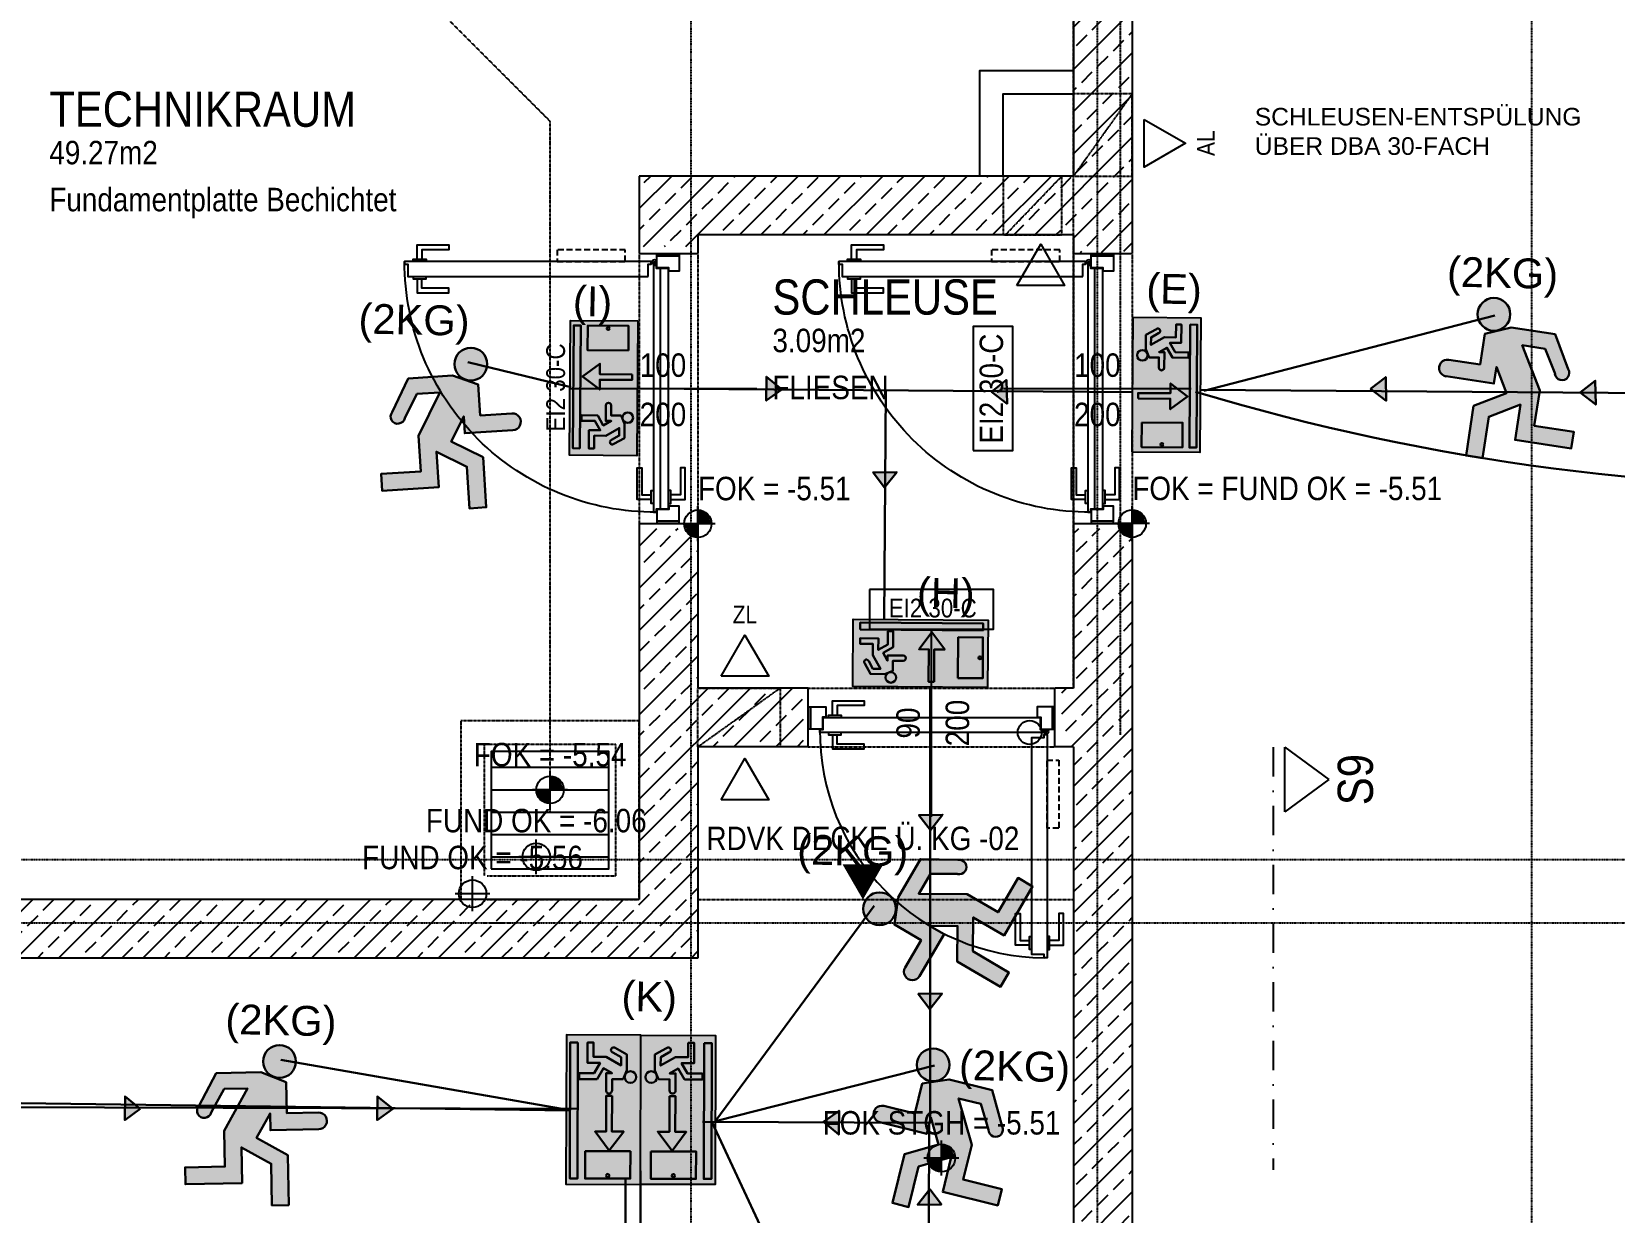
# Model space of a CAD drawing. Header units: millimetres. Extents: x -22184 to 119634, y -59962 to 51543.
# Drawn here: x 29583 to 36323, y -14673 to -9645 of the extents above; entities that cross this region are included whole.
import ezdxf
from ezdxf.enums import TextEntityAlignment as Align

# ---------------------------------------------------------------- set-up
doc = ezdxf.new("R2010")
doc.units = ezdxf.units.MM
for name, pattern in [('DASHDOT', [1, 0.5, -0.25, 0, -0.25]), ('HIDDEN2', [0.1875, 0.125, -0.0625]), ('STRICHPUNKT', [1, 0.5, -0.25, 0, -0.25]), ('STRICHPUNKTX2', [2, 1, -0.5, 0, -0.5])]:
    doc.linetypes.add(name, pattern=pattern)
for name, color, linetype in [('00-TXT---------M0', 8, 'Continuous'), ('00-WOL-G00-Lkg-M0', 22, 'Continuous'), ('01-ANS-G00-LKG-M0', 8, 'Continuous'), ('01-SCH-G00-Lkg-M0', 8, 'STRICHPUNKTX2'), ('01-SYM-G00-Lkg-M0', 8, 'Continuous'), ('01-TXT---------M0', 1, 'Continuous'), ('01-TXT---------PP', 1, 'Continuous'), ('01-TXT-G00-LKG-M0', 1, 'Continuous'), ('02-ANS-G00-Lkg-Rigol', 8, 'Continuous'), ('02-AXO-G00-Lkg-M0', 8, 'STRICHPUNKT'), ('02-FIL-G00-Lkg-STB', 8, 'Continuous'), ('02-HID-G00-LKG-M0', 8, 'HIDDEN2'), ('02-TWA-G00-LKG-M0', 4, 'Continuous'), ('05-STO---------M0', 1, 'Continuous'), ('05-SYM---------M0', 8, 'Continuous'), ('05-SYM-G00-Lkg-M0', 8, 'Continuous'), ('05-TXT--------M0', 8, 'Continuous'), ('05-TXT-G00-Lkg-M0', 8, 'Continuous'), ('07-TXT---------M0', 8, 'Continuous')]:
    doc.layers.add(name, color=color, linetype=linetype)
doc.layers.add('00_HLP-G00-LKG-M0', color=6, linetype='Continuous', plot=False)
doc.layers.add('05_HLP---------M0', color=6, linetype='Continuous', plot=False)
doc.layers.add('E_BRANDMELDE', color=1, linetype='Continuous', true_color=0xec0407)
doc.styles.add('ARIAL', font='arial.ttf', dxfattribs={"width": 0.85})
doc.styles.add('ET_LEGENDE - Wohnung$0$ROMANS', font='romans.shx', dxfattribs={"width": 0.6})
doc.styles.get("Standard").update_dxf_attribs({"font": 'arial.ttf'})
doc.linetypes.add('ZICKZACK', pattern='A,0.00254,-5.08,[131,ltypeshp.shx,S=5.08,R=0,X=-5.08,Y=0],-10.16,[131,ltypeshp.shx,S=5.08,R=180,X=5.08,Y=0],-5.08', length=20.32254)
pattern_1 = [(45, (-38842.03, -63810.26), (-89.80256, 89.80256), []), (45, (-38752.23, -63810.26), (-89.80256, 89.80256), [63.5, -31.75])]

# ---------------------------------------------------------------- blocks, each defined once
blk = doc.blocks.new('*U96')
blk.add_line((0, 65), (0, 240))
blk.add_circle((0, 0), 65)
at = {"style": 'ET_LEGENDE - Wohnung$0$ROMANS', "width": 0.6, "flags": 1}
for tag, p in [('RAUMBUCHNUMMER', (0, -400)), ('ANLAGE', (0, -550))]:
    blk.add_attdef(tag, text='', height=100, dxfattribs=at).set_placement(p, align=Align.MIDDLE)
for tag, p in [('TEILANLAGE_NR', (0, -700)), ('KOMPONENTE', (0, -850)), ('KOMPONENTE_NR', (0, -1000)), ('BEZEICHNUNG', (0, -1150)), ('TYP', (0, -1300)), ('HERSTELLER', (0, -1450)), ('MODEL', (0, -1600)), ('LEISTUNG_MAX', (0, -1750)), ('SPEZIFISCH_1', (0, -1900)), ('SPEZIFISCH_2', (0, -2050)), ('SPEZIFISCH_3', (0, -2200)), ('SPEZIFISCH_4', (0, -2350)), ('SPEZIFISCH_5', (0, -2500)), ('GEWERKE_CODE', (0, -2650)), ('LV_POS', (0, -2800)), ('ZAEHLER', (0, -2950)), ('PLATZHALTER_1', (0, -3100)), ('PLATZHALTER_2', (0, -3250)), ('PLATZHALTER_3', (0, -3400)), ('JOBLISTE_VDMA', (0, -3550)), ('ET_SPEZIFISCH_1', (0, -3700)), ('ET_SPEZIFISCH_2', (0, -3850)), ('ET_SPEZIFISCH_3', (0, -4000)), ('ET_SPEZIFISCH_4', (0, -4150)), ('ET_SPEZIFISCH_5', (0, -4300)), ('ET_SPEZIFISCH_6', (0, -4450)), ('ET_SPEZIFISCH_7', (0, -4600))]:
    blk.add_attdef(tag, text='', height=100, dxfattribs=at).set_placement(p, align=Align.MIDDLE_CENTER)
blk = doc.blocks.new('01-SQM')
at = {"layer": '01-TXT---------M0', "color": 1, "style": 'ARIAL', "width": 0.85}
blk.add_attdef('ROOM', (0, 0), '', height=0.15, dxfattribs=at)
blk.add_attdef('AREA', text='', height=0.1, dxfattribs=at).set_placement((0, -0.06), align=Align.TOP_LEFT)
at = {"layer": '01-TXT---------PP', "color": 1, "style": 'ARIAL', "width": 0.85}
blk.add_attdef('NR', text='', height=0.15, dxfattribs=at).set_placement((-0.1173, 0), align=Align.RIGHT)
blk.add_attdef('FLOOR', text='', height=0.1, dxfattribs=at).set_placement((0, -0.26), align=Align.TOP_LEFT)
blk = doc.blocks.new('05-TXT')
at = {"layer": '05-TXT--------M0'}
blk.add_line((-0.4, 0), (0.4, 0), dxfattribs=at)
at = {"layer": '05-TXT--------M0', "color": 8, "style": 'ARIAL', "width": 0.85}
blk.add_attdef('BREITE', text='', height=0.1, dxfattribs=at).set_placement((0, 0.05), align=Align.CENTER)
blk.add_attdef('HÖHE', text='', height=0.1, rotation=360, dxfattribs=at).set_placement((0, -0.06), align=Align.TOP_CENTER)
blk = doc.blocks.new('01-HK1')
for p, q in [((-0.0005, -0.0742), (-0.0005, 0.0742)), ((0.0737, 0), (-0.0747, 0))]:
    blk.add_line(p, q)
blk.add_circle((-0.0005, 0), 0.0586)
for points in [[(-0.0005, 0.0586), (0.0409, 0.0414), (-0.0005, 0)], [(-0.0005, 0), (0.0581, 0), (0.0409, 0.0414)], [(-0.0591, 0), (-0.0419, -0.0414), (-0.0005, 0)], [(-0.0419, -0.0414), (-0.0005, -0.0586), (-0.0005, 0)]]:
    blk.add_solid(points)
at = {"layer": '01-TXT---------M0', "color": 8, "style": 'ARIAL', "width": 0.85}
blk.add_attdef('HEIGHT', text='', height=0.1, dxfattribs=at).set_placement((0, 0.2), align=Align.TOP_CENTER)
blk = doc.blocks.new('schnittführung')
at = {"color": 4, "linetype": 'DASHDOT', "ltscale": 0.25}
blk.add_line((0.2375, -0.1378), (0.2375, 1.6622), dxfattribs=at)
blk.add_line((0.2375, -0.1378), (0.2375, 1.6622), dxfattribs=at)
blk.add_line((0.2375, -0.1378), (0.2375, 1.6622), dxfattribs=at)
at = {"color": 4}
blk.add_lwpolyline([(0.1875, 0.1378), (0.1875, -0.1378), (0, 0)], close=True, dxfattribs=at)
at = {"layer": '07-TXT---------M0', "color": 9, "style": 'ARIAL', "text_generation_flag": 6, "width": 0.85}
blk.add_attdef('SCHNITT', text='', height=0.15, rotation=270, dxfattribs=at).set_placement((-0.0373, 0), align=Align.CENTER)
blk = doc.blocks.new('01-hk4')
blk.add_lwpolyline([(0, 0, 0, 0.270625, 0), (0, 0.234375, 0.270625, 0.270625, 0)], format="xyseb")
at = {"layer": '00-TXT---------M0', "color": 8, "style": 'ARIAL', "width": 0.85}
blk.add_attdef('HEIGHT', text='', height=0.1, dxfattribs=at).set_placement((0, 0.35), align=Align.CENTER)
blk = doc.blocks.new('TÜR-BLOCKZARGE-100')
at = {"layer": '05-STO---------M0'}
for points in [[(-0.515, -0.05), (-0.565, -0.05), (-0.565, 0.045), (-0.5, 0.045), (-0.5, 0.045), (-0.5, 0.045), (-0.5, 0.001), (-0.515, 0.001), (-0.515, -0.05)], [(0.515, -0.05), (0.565, -0.05), (0.565, 0.045), (0.5, 0.045), (0.5, 0.045), (0.5, 0.045), (0.5, 0.001), (0.515, 0.001), (0.515, -0.05)]]:
    blk.add_lwpolyline(points, dxfattribs=at)
at = {"layer": '05-SYM---------M0'}
for points in [[(-0.565, -0.05), (-0.575, -0.05), (-0.575, 0.045), (-0.565, 0.045)], [(0.565, -0.05), (0.575, -0.05), (0.575, 0.045), (0.565, 0.045)]]:
    blk.add_lwpolyline(points, close=True, dxfattribs=at)
for points in [[(0.543, -0.0604), (0.533, -0.0604)], [(0.538, -0.0654), (0.538, -0.0554)], [(0.4776, -0.0864), (0.4776, -0.0864), (0.4776, -0.0864), (0.4776, -0.0864), (0.5296, -0.0864), (0.5296, -0.0744), (0.5416, -0.0744), (0.5416, -1.1244), (0.5296, -1.1244), (0.5296, -1.1104), (0.4776, -1.1104), (0.4776, -1.1104), (0.4776, -1.1104), (0.4776, -0.0864)], [(0.4676, -1.0704), (0.4076, -1.0704), (0.4076, -0.9354), (0.4276, -0.9354), (0.4276, -1.0504), (0.4676, -1.0504)], [(0.5516, -1.0704), (0.6116, -1.0704), (0.6116, -0.9354), (0.5916, -0.9354), (0.5916, -1.0504), (0.5516, -1.0504)], [(0.4776, -1.0879), (0.4676, -1.0879), (0.4676, -1.0329), (0.4776, -1.0329)], [(0.5416, -1.0879), (0.5516, -1.0879), (0.5516, -1.0329), (0.5416, -1.0329)]]:
    blk.add_lwpolyline(points, dxfattribs=at)
at = {"layer": '05-SYM---------M0', "linetype": 'HIDDEN2', "ltscale": 0.2}
blk.add_lwpolyline([(0.5416, -0.1844), (0.5916, -0.1844), (0.5916, -0.4744), (0.5416, -0.4744)], close=True, dxfattribs=at)
at = {"layer": '05-SYM---------M0'}
blk.add_circle((0.538, -0.0604), 0.01, dxfattribs=at)
blk.add_arc((0.538, -0.0604), 1.064, 179.54767, 270.19385, dxfattribs=at)
at = {"layer": '05_HLP---------M0'}
for points in [[(-0.575, -0.1), (-0.575, 0.1)], [(-0.472, 0.01), (-0.472, 0.07), (-0.337, 0.07), (-0.337, 0.05), (-0.452, 0.05), (-0.452, 0.01)], [(0.575, -0.1), (0.575, 0.1)], [(0.512, 0), (0.512, 0), (0.512, 0), (0.512, 0), (0.512, -0.052), (0.524, -0.052), (0.524, -0.064), (-0.526, -0.064), (-0.526, -0.052), (-0.512, -0.052), (-0.512, 0), (-0.512, 0), (-0.512, 0), (0.512, 0)], [(-0.4895, 0), (-0.4895, 0.01), (-0.4345, 0.01), (-0.4345, 0)], [(-0.4895, -0.064), (-0.4895, -0.074), (-0.4345, -0.074), (-0.4345, -0.064)], [(-0.472, -0.074), (-0.472, -0.134), (-0.337, -0.134), (-0.337, -0.114), (-0.452, -0.114), (-0.452, -0.074)]]:
    blk.add_lwpolyline(points, dxfattribs=at)
blk = doc.blocks.new('TÜR-BLOCKZARGE-90')
at = {"layer": '05-STO---------M0'}
for points in [[(-0.465, 0.05), (-0.515, 0.05), (-0.515, -0.045), (-0.45, -0.045), (-0.45, -0.045), (-0.45, -0.045), (-0.45, -0.001), (-0.465, -0.001), (-0.465, 0.05)], [(0.465, 0.05), (0.515, 0.05), (0.515, -0.045), (0.45, -0.045), (0.45, -0.045), (0.45, -0.045), (0.45, -0.001), (0.465, -0.001), (0.465, 0.05)]]:
    blk.add_lwpolyline(points, dxfattribs=at)
at = {"layer": '05-SYM---------M0'}
for points in [[(-0.4276, 0.0864), (-0.4276, 0.0864), (-0.4276, 0.0864), (-0.4276, 0.0864), (-0.4796, 0.0864), (-0.4796, 0.0724), (-0.4916, 0.0724), (-0.4916, 1.0244), (-0.4796, 1.0244), (-0.4796, 1.0104), (-0.4276, 1.0104), (-0.4276, 1.0104), (-0.4276, 1.0104), (-0.4276, 0.0864)], [(-0.5016, 0.9704), (-0.5616, 0.9704), (-0.5616, 0.8354), (-0.5416, 0.8354), (-0.5416, 0.9504), (-0.5016, 0.9504)], [(-0.4916, 0.9879), (-0.5016, 0.9879), (-0.5016, 0.9329), (-0.4916, 0.9329)], [(-0.4276, 0.9879), (-0.4176, 0.9879), (-0.4176, 0.9329), (-0.4276, 0.9329)], [(-0.4176, 0.9704), (-0.3576, 0.9704), (-0.3576, 0.8354), (-0.3776, 0.8354), (-0.3776, 0.9504), (-0.4176, 0.9504)], [(-0.493, 0.0604), (-0.483, 0.0604)], [(-0.488, 0.0654), (-0.488, 0.0554)]]:
    blk.add_lwpolyline(points, dxfattribs=at)
at = {"layer": '05-SYM---------M0', "linetype": 'HIDDEN2', "ltscale": 0.2}
blk.add_lwpolyline([(-0.4916, 0.1824), (-0.5416, 0.1824), (-0.5416, 0.4724), (-0.4916, 0.4724)], close=True, dxfattribs=at)
at = {"layer": '05-SYM---------M0'}
for points in [[(-0.515, 0.05), (-0.525, 0.05), (-0.525, -0.045), (-0.515, -0.045)], [(0.515, 0.05), (0.525, 0.05), (0.525, -0.045), (0.515, -0.045)]]:
    blk.add_lwpolyline(points, close=True, dxfattribs=at)
blk.add_circle((-0.488, 0.0604), 0.01, dxfattribs=at)
blk.add_arc((-0.488, 0.0604), 0.964, 359.50075, 89.50075, dxfattribs=at)
at = {"layer": '05_HLP---------M0'}
for points in [[(-0.525, 0.1), (-0.525, -0.1)], [(0.422, 0.074), (0.422, 0.134), (0.287, 0.134), (0.287, 0.114), (0.402, 0.114), (0.402, 0.074)], [(0.4395, 0.064), (0.4395, 0.074), (0.3845, 0.074), (0.3845, 0.064)], [(0.525, 0.1), (0.525, -0.1)], [(-0.462, 0), (-0.462, 0), (-0.462, 0), (-0.462, 0), (-0.462, 0.052), (-0.476, 0.052), (-0.476, 0.064), (0.476, 0.064), (0.476, 0.052), (0.462, 0.052), (0.462, 0), (0.462, 0), (0.462, 0), (-0.462, 0)], [(0.422, -0.01), (0.422, -0.07), (0.287, -0.07), (0.287, -0.05), (0.402, -0.05), (0.402, -0.01)], [(0.4395, 0), (0.4395, -0.01), (0.3845, -0.01), (0.3845, 0)]]:
    blk.add_lwpolyline(points, dxfattribs=at)
blk = doc.blocks.new('01-HK2')
for p, q in [((0, -0.098), (0, 0.098)), ((0.098, 0), (-0.098, 0))]:
    blk.add_line(p, q)
blk.add_circle((0, 0), 0.0773)
at = {"layer": '01-TXT---------M0', "color": 8, "style": 'ARIAL', "width": 0.85}
blk.add_attdef('HEIGHT', text='', height=0.1, rotation=360, dxfattribs=at).set_placement((0, 0.132), align=Align.BOTTOM_CENTER)
blk = doc.blocks.new('9809550')
at = {"color": 18, "lineweight": 30, "true_color": 0x000000}
for points in [[(423921.7, 99168.8), (423956.8, 99168.8), (423956.8, 99202.9), (423984.5, 99214.5), (424033.7, 99214.5), (424053.8, 99178.3)], [(424040.2, 99170.9), (424025.2, 99196.7), (423999.7, 99196.8), (424026.2, 99150.3), (424026.2, 99110.9), (424070.2, 99110.9), (424070.2, 99092.3), (424007.5, 99092.3), (424007.5, 99131.7), (423975, 99113.1), (423975, 99067), (423956.5, 99067), (423956.5, 99122.4), (423990.5, 99141.9), (423975.1, 99168.8), (423975.1, 99150.2), (423921.7, 99150.3)]]:
    blk.add_lwpolyline(points, dxfattribs=at)
blk.add_circle((423963.6, 99225.9), 18.1, dxfattribs=at)
for centre, radius, start, end in [((424047.8, 99173.1), 7.96, 195.7299, 41.4005), ((423921.7, 99159.5), 9.27, 89.9849, 270.0151)]:
    blk.add_arc(centre, radius, start, end, dxfattribs=at)
blk = doc.blocks.new('RIVO-SIBEL-ARR-down')
h = blk.add_hatch(color=100)
h.paths.add_polyline_path([(3686.69, 1956.46), (3686.69, 1947.63), (3704.36, 1947.63), (3704.36, 1956.46)])
h.paths.add_polyline_path([(3693.72, 1955.75), (3694.43, 1955.76), (3694.43, 1951.52), (3695.72, 1951.52), (3694.04, 1949.27), (3692.34, 1951.53), (3693.72, 1951.53)], flags=16)
h.paths.add_polyline_path([(3690.59, 1955.25), (3690.59, 1949.9), (3687.35, 1949.9), (3687.35, 1955.25)], flags=16)
h.paths.add_polyline_path([(3699.13, 1953.06), (3699.13, 1954.59, -0.30558), (3698.7, 1955.23, -1), (3700.07, 1955.23, -0.302406), (3699.65, 1954.59), (3700.18, 1954.8), (3702.06, 1954.8), (3702.82, 1953.42, -0.97219), (3702.38, 1953), (3701.73, 1954.12), (3700.76, 1954.12), (3701.77, 1952.35), (3701.77, 1950.85), (3703.45, 1950.85), (3703.45, 1950.14), (3701.06, 1950.14), (3701.06, 1951.64), (3699.82, 1950.93), (3699.82, 1949.18), (3699.12, 1949.18), (3699.12, 1951.29), (3700.41, 1952.03), (3699.82, 1953.05), (3699.82, 1952.35), (3697.79, 1952.35, -1), (3697.79, 1953.06)], flags=16)
h.paths.add_polyline_path([(3703.45, 1948.98), (3703.45, 1948.07), (3687.35, 1948.07), (3687.35, 1948.98)], flags=16)
h = blk.add_hatch(color=256)
h.paths.add_polyline_path([(3700.76, 1954.12), (3701.73, 1954.12), (3702.38, 1953, 0.97219), (3702.82, 1953.42), (3702.06, 1954.8), (3700.18, 1954.8), (3699.13, 1954.36), (3699.13, 1953.06), (3697.79, 1953.06, 1), (3697.79, 1952.35), (3699.82, 1952.35), (3699.82, 1953.05), (3700.41, 1952.03), (3699.12, 1951.29), (3699.12, 1949.18), (3699.82, 1949.18), (3699.82, 1950.93), (3701.06, 1951.64), (3701.06, 1950.14), (3703.45, 1950.14), (3703.45, 1950.85), (3701.77, 1950.85), (3701.77, 1952.35)])
h.paths.add_polyline_path([(3698.7, 1955.23, 1), (3700.07, 1955.23, 1)])
h = blk.add_hatch(color=7)
h.paths.add_polyline_path([(3690.59, 1955.25), (3687.35, 1955.25), (3687.35, 1949.9), (3690.59, 1949.9)])
h.paths.add_polyline_path([(3703.45, 1948.98), (3687.35, 1948.98), (3687.35, 1948.07), (3703.45, 1948.07)])
blk.add_hatch(color=256).paths.add_polyline_path([(3693.72, 1951.53), (3692.34, 1951.53), (3694.04, 1949.27), (3695.72, 1951.52), (3694.43, 1951.52), (3694.43, 1955.76), (3693.72, 1955.75)])
blk.add_lwpolyline([(3686.69, 1956.46), (3704.36, 1956.46), (3704.36, 1947.63), (3686.69, 1947.63)], close=True)
at = {"color": 18, "lineweight": 30, "true_color": 0x000000}
for points in [[(3690.59, 1955.25), (3687.35, 1955.25), (3687.35, 1949.9), (3690.59, 1949.9)], [(3703.45, 1948.98), (3687.35, 1948.98), (3687.35, 1948.07), (3703.45, 1948.07)]]:
    blk.add_lwpolyline(points, close=True, dxfattribs=at)
blk.add_lwpolyline([(3693.72, 1955.75), (3693.72, 1951.53), (3692.34, 1951.53), (3694.04, 1949.27), (3695.72, 1951.52), (3694.43, 1951.52), (3694.43, 1955.76), (3693.72, 1955.75)], dxfattribs=at)
blk.add_circle((3687.72, 1952.58), 0.19, dxfattribs=at)
at = {"xscale": 0.0381026673526157, "yscale": 0.0381026673526157, "zscale": 0.0381026673526157}
blk.add_blockref('9809550', (-12454.76, -1825.54), dxfattribs=at)
blk = doc.blocks.new('RIVO-SIBEL-ARR-left')
h = blk.add_hatch(color=100)
h.paths.add_polyline_path([(3656.51, 1956.46), (3656.51, 1947.63), (3674.18, 1947.63), (3674.18, 1956.46)])
h.paths.add_polyline_path([(3662.75, 1954.45), (3662.75, 1953.06), (3666.97, 1953.06), (3666.98, 1952.36), (3662.74, 1952.36), (3662.74, 1951.07), (3660.49, 1952.74)], flags=16)
h.paths.add_polyline_path([(3660.42, 1955.25), (3660.42, 1949.9), (3657.18, 1949.9), (3657.18, 1955.25)], flags=16)
h.paths.add_polyline_path([(3668.95, 1953.06), (3668.95, 1954.59, -0.30558), (3668.52, 1955.23, -1), (3669.9, 1955.23, -0.302406), (3669.48, 1954.59), (3670.01, 1954.8), (3671.88, 1954.8), (3672.65, 1953.42, -0.97219), (3672.2, 1953), (3671.56, 1954.12), (3670.59, 1954.12), (3671.59, 1952.35), (3671.59, 1950.85), (3673.27, 1950.85), (3673.27, 1950.14), (3670.88, 1950.14), (3670.88, 1951.64), (3669.64, 1950.93), (3669.64, 1949.18), (3668.94, 1949.18), (3668.94, 1951.29), (3670.24, 1952.03), (3669.65, 1953.05), (3669.65, 1952.35), (3667.61, 1952.35, -1), (3667.61, 1953.06)], flags=16)
h.paths.add_polyline_path([(3673.27, 1948.98), (3673.27, 1948.07), (3657.18, 1948.07), (3657.18, 1948.98)], flags=16)
h = blk.add_hatch(color=256)
h.paths.add_polyline_path([(3670.59, 1954.12), (3671.56, 1954.12), (3672.2, 1953, 0.97219), (3672.65, 1953.42), (3671.88, 1954.8), (3670.01, 1954.8), (3668.95, 1954.36), (3668.95, 1953.06), (3667.61, 1953.06, 1), (3667.61, 1952.35), (3669.65, 1952.35), (3669.65, 1953.05), (3670.24, 1952.03), (3668.94, 1951.29), (3668.94, 1949.18), (3669.64, 1949.18), (3669.64, 1950.93), (3670.88, 1951.64), (3670.88, 1950.14), (3673.27, 1950.14), (3673.27, 1950.85), (3671.59, 1950.85), (3671.59, 1952.35)])
h.paths.add_polyline_path([(3668.52, 1955.23, 1), (3669.9, 1955.23, 1)])
h = blk.add_hatch(color=7)
h.paths.add_polyline_path([(3660.42, 1955.25), (3657.18, 1955.25), (3657.18, 1949.9), (3660.42, 1949.9)])
h.paths.add_polyline_path([(3673.27, 1948.98), (3657.18, 1948.98), (3657.18, 1948.07), (3673.27, 1948.07)])
blk.add_hatch(color=256).paths.add_polyline_path([(3662.75, 1953.06), (3662.75, 1954.45), (3660.49, 1952.74), (3662.74, 1951.07), (3662.74, 1952.36), (3666.98, 1952.36), (3666.97, 1953.06)])
blk.add_lwpolyline([(3656.51, 1956.46), (3674.18, 1956.46), (3674.18, 1947.63), (3656.51, 1947.63)], close=True)
at = {"color": 18, "lineweight": 30, "true_color": 0x000000}
for points in [[(3660.42, 1955.25), (3657.18, 1955.25), (3657.18, 1949.9), (3660.42, 1949.9)], [(3673.27, 1948.98), (3657.18, 1948.98), (3657.18, 1948.07), (3673.27, 1948.07)]]:
    blk.add_lwpolyline(points, close=True, dxfattribs=at)
blk.add_lwpolyline([(3666.97, 1953.06), (3662.75, 1953.06), (3662.75, 1954.45), (3660.49, 1952.74), (3662.74, 1951.07), (3662.74, 1952.36), (3666.98, 1952.36), (3666.97, 1953.06)], dxfattribs=at)
blk.add_circle((3657.54, 1952.58), 0.19, dxfattribs=at)
at = {"xscale": 0.0381026673526157, "yscale": 0.0381026673526157, "zscale": 0.0381026673526157}
blk.add_blockref('9809550', (-12484.93, -1825.54), dxfattribs=at)
blk = doc.blocks.new('Fluchtwegpfeil')
at = {"lineweight": 30}
h = blk.add_hatch(color=100, dxfattribs=at)
h.dxf.hatch_style = 1
h.paths.add_polyline_path([(178497.6, 33031), (178497.6, 32977.4), (178562.6, 32977.4), (178563.3, 32977.9)])
h.paths.add_polyline_path([(178562.6, 32977.4), (178497.6, 32977.4), (178497.6, 32929.8)])
at = {"color": 100, "lineweight": 30}
blk.add_lwpolyline([(178563.3, 32977.9), (178497.6, 33031), (178497.6, 32929.8), (178563.3, 32977.9)], dxfattribs=at)
blk = doc.blocks.new('750298750')
h = blk.add_hatch(color=3)
h.paths.add_polyline_path([(426943.6, 99576.9), (426968.1, 99576.8), (426982.5, 99552, 1.25347), (426995.6, 99559.2), (426976.3, 99594), (426929, 99594), (426902.3, 99582.8), (426902.3, 99550), (426868.6, 99550, 1), (426868.6, 99532.2), (426919.9, 99532.1), (426919.9, 99550), (426934.8, 99524.1), (426902.1, 99505.4), (426902.1, 99452.1), (426919.8, 99452.1), (426919.8, 99496.4), (426951.1, 99514.3), (426951.1, 99476.4), (427011.4, 99476.4), (427011.4, 99494.3), (426969.1, 99494.3), (426969.1, 99532.2)])
h.paths.add_polyline_path([(426891.5, 99604.9, 1), (426926.3, 99604.9, 1)])
at = {"xscale": 0.9619413167778113, "yscale": 0.9619413167778113, "zscale": 0.9619413167778113}
blk.add_blockref('9809550', (19080.8, 4155.4), dxfattribs=at)

msp = doc.modelspace()

# ---------------------------------------------------------------- hatches: boundary and pattern name
at = {"layer": '02-ANS-G00-Lkg-Rigol'}
h = msp.add_hatch(dxfattribs=at)
h.set_pattern_fill('ANSI31', color=256, scale=30, angle=422.04654196, style=0)
h.set_pattern_definition([(7e-07, (69837.97, -66975.255), (-1e-06, 95.25), [])])
h.paths.add_polyline_path([(31540.5984, -13210.2556), (32040.5984, -13210.2556), (32040.5984, -12710.2556), (31540.5984, -12710.2556), (31540.5984, -13210.2556)])
at = {"layer": '02-FIL-G00-Lkg-STB'}
h = msp.add_hatch(dxfattribs=at)
h.set_pattern_fill('ANSI33', color=256, scale=20, angle=107.04654196, style=0)
h.set_pattern_definition(pattern_1)
h.paths.add_polyline_path([(34020.5983, -8090.2556), (34020.5983, -7840.2556), (28990.5983, -7840.2557), (28990.5983, -8090.2557)])
h.paths.add_polyline_path([(34020.5983, -7840.2556), (34020.5983, -8090.2556), (34020.5984, -10260.2556), (32170.5984, -10260.2556), (32170.5984, -10560.2556), (32420.5984, -10560.2556), (32420.5984, -10510.2556), (34020.5984, -10510.2556), (34020.5984, -10585.2556), (34270.5984, -10585.2556), (34270.5983, -7840.2556)])
h = msp.add_hatch(dxfattribs=at)
h.set_pattern_fill('ANSI33', color=256, scale=20, angle=107.04654196, style=0)
h.set_pattern_definition(pattern_1)
h.paths.add_polyline_path([(32420.5984, -12440.2556), (32420.5984, -11760.2556), (32170.5984, -11760.2556), (32170.5984, -13340.2556), (23240.5984, -13340.2557), (23240.5984, -13590.2557), (28380.5984, -13590.2557), (28380.5984, -13640.2557), (28580.5984, -13640.2557), (28580.5984, -13590.2557), (32420.5984, -13590.2556), (32420.5984, -12690.2556), (32870.5984, -12690.2556), (32870.5984, -12440.2556)])
h = msp.add_hatch(dxfattribs=at)
h.set_pattern_fill('ANSI33', color=256, scale=20, angle=107.04654196, style=0)
h.set_pattern_definition(pattern_1)
h.paths.add_polyline_path([(34270.5984, -11760.2556), (34020.5984, -11760.2556), (34020.5984, -12440.2556), (33970.5984, -12440.2556), (33970.5984, -12690.2556), (34020.5984, -12690.2556), (34020.5984, -15460.2556), (34270.5984, -15260.2556)])

# ---------------------------------------------------------------- linework, layer by layer
at = {"color": 4, "lineweight": 30}
for points in [[(35814.3998, -10853.3233), (34574.8041, -11174.7642)], [(31439.995, -11053.1206), (31879.6879, -11158.5725)], [(33170.9292, -13367.7532), (32497.3842, -14281.2065)], [(30643.9656, -14023.6438), (31866.4163, -14236.8073)], [(33427.9806, -14048.2396), (32500.8872, -14283.266)], [(33146.4305, -15718.2027), (32479.6346, -14287.3534)]]:
    msp.add_lwpolyline(points, dxfattribs=at)
at = {"color": 102, "lineweight": 30, "true_color": 0x21de37}
for points in [[(32170.5984, -11165.2556), (34272.2173, -11180.6671)], [(33221.4078, -11172.9614), (33214.2589, -12147.845)], [(37842.1445, -11194.7515), (34559.3657, -11170.6784)], [(33409.9061, -12440.2556), (33409.9061, -14291.2251), (32439.95, -14287.7764)], [(28377.9274, -14221.6436), (31912.5111, -14231.5765)], [(33398.2643, -16460.8348), (33405.9784, -14291.2111)], [(32175.5672, -14495.7304), (32170.5985, -19090.2556)]]:
    msp.add_lwpolyline(points, dxfattribs=at)
at = {"color": 2, "lineweight": 30}
for points in [[(28580.5981, -14195.2557), (31875.2426, -14239.5689)], [(32110.5984, -15030.2556), (32112.0053, -14529.6126)]]:
    msp.add_lwpolyline(points, dxfattribs=at)
at = {"color": 4, "lineweight": 30}
msp.add_arc((37322.2946, -1898.1466), 9689.0586, 253.30836933, 290.10432956, dxfattribs=at)
at = {"layer": '00-WOL-G00-Lkg-M0', "linetype": 'ZICKZACK', "ltscale": 0.005}
for points in [[(33592.5806, -11429.398), (33761.3897, -11429.398), (33761.3897, -10901.1132), (33592.5806, -10901.1132)], [(33151.456, -12020.4466), (33151.456, -12189.2556), (33679.7408, -12189.2556), (33679.7408, -12020.4466)]]:
    msp.add_lwpolyline(points, close=True, dxfattribs=at)
at = {"layer": '00_HLP-G00-LKG-M0', "linetype": 'HIDDEN2'}
msp.add_lwpolyline([(34020.5984, -12440.2556), (34020.5983, -3850.2556), (46120.5983, -3850.2555), (46120.5986, -33737.8411)], dxfattribs=at)
at = {"layer": '00_HLP-G00-LKG-M0', "linetype": 'HIDDEN2', "ltscale": 2}
msp.add_lwpolyline([(34220.5984, -12640.2556), (34220.5983, -4050.2556), (45920.5983, -4050.2555), (45920.5986, -33535.4267)], dxfattribs=at)
at = {"layer": '01-ANS-G00-LKG-M0'}
for points in [[(32259.5984, -10650.2556), (32259.5984, -11680.2556)], [(34109.5984, -10650.2556), (34109.5984, -11680.2556)]]:
    msp.add_lwpolyline(points, dxfattribs=at)
at = {"layer": '01-TXT-G00-LKG-M0', "flags": 128}
for points in [[(34320.5984, -10018.7683), (34496.3796, -10120.2556), (34320.5984, -10221.743)], [(33779.111, -10726.0369), (33880.5984, -10550.2556), (33982.0857, -10726.0369)], [(32519.111, -12390.2556), (32620.5984, -12214.4744), (32722.0857, -12390.2556)], [(32519.111, -12916.0369), (32620.5984, -12740.2556), (32722.0857, -12916.0369)]]:
    msp.add_lwpolyline(points, close=True, dxfattribs=at)
at = {"layer": '02-ANS-G00-Lkg-Rigol', "flags": 128}
msp.add_lwpolyline([(31540.5984, -13210.2556), (32040.5984, -13210.2556), (32040.5984, -12710.2556), (31540.5984, -12710.2556), (31540.5984, -13210.2556)], close=True, dxfattribs=at)
at = {"layer": '02-AXO-G00-Lkg-M0'}
for points in [[(32390.5983, -1486.5588), (32390.5987, -36414.0006)], [(34120.5983, -1486.5575), (34120.5987, -36413.9993)], [(35970.5983, -1486.5574), (35970.5987, -36413.9992)], [(16057.9669, -13170.2558), (49670.5984, -13170.2554)], [(16057.9669, -13440.2558), (49670.5984, -13440.2554)]]:
    msp.add_lwpolyline(points, dxfattribs=at)
at = {"layer": '02-HID-G00-LKG-M0'}
for p, q in [((32170.5984, -12580.2556), (31410.5984, -12580.2557)), ((31410.5984, -12580.2557), (31410.5984, -13340.2557)), ((32170.5984, -13340.2556), (32170.5984, -12580.2556)), ((32070.5984, -12680.2556), (31510.5984, -12680.2556)), ((31510.5984, -12680.2556), (31510.5984, -13240.2556)), ((32070.5984, -13240.2556), (32070.5984, -12680.2556)), ((31522.4421, -13240.2556), (32070.5984, -13240.2556)), ((31522.4421, -13340.2556), (32170.5984, -13340.2556)), ((31610.5984, -13340.2556), (31622.4421, -13340.2556)), ((31510.5984, -13440.2556), (31622.4421, -13440.2556))]:
    msp.add_line(p, q, dxfattribs=at)
for points in [[(31790.5984, -10026.218), (29955.48, -8191.0996)], [(31790.5984, -12968.5055), (31790.5984, -10026.218)], [(32170.5984, -10590.2556), (32170.5984, -11740.2556)], [(32420.5984, -10590.2556), (32420.5984, -11740.2556)], [(34020.5984, -10590.2556), (34020.5984, -11740.2556)], [(34270.5984, -10590.2556), (34270.5984, -11740.2556)], [(32890.5984, -12440.2556), (33940.5984, -12440.2556)], [(32890.5984, -12690.2556), (33940.5984, -12690.2556)], [(32420.5984, -13341.2162), (34020.5984, -13341.2162)]]:
    msp.add_lwpolyline(points, dxfattribs=at)
at = {"layer": '02-HID-G00-LKG-M0', "color": 4}
for points in [[(34020.5984, -10260.2556), (34270.5984, -10260.2556), (34270.5984, -9910.2556), (34020.5984, -9910.2556), (34020.5984, -10260.2556)], [(33970.5984, -10510.2556), (33970.5984, -10260.2556), (33720.5984, -10260.2556), (33720.5984, -10510.2556), (33970.5984, -10510.2556)], [(32420.5984, -12690.2556), (32420.5984, -12440.2556), (32770.5984, -12440.2556), (32770.5984, -12690.2556), (32420.5984, -12690.2556)]]:
    msp.add_lwpolyline(points, close=True, dxfattribs=at)
for points in [[(34020.5984, -10260.2556), (34270.5984, -9910.2556)], [(33730.5984, -10510.2556), (33970.5984, -10260.2556)], [(32420.5984, -12690.2556), (32770.5984, -12440.2556)]]:
    msp.add_lwpolyline(points, dxfattribs=at)
at = {"layer": '02-TWA-G00-LKG-M0'}
for p, q in [((34020.5983, -8090.2556), (34020.5984, -10260.2556)), ((32170.5984, -10260.2556), (32170.5984, -10590.2556)), ((34020.5984, -10260.2556), (32170.5984, -10260.2556)), ((32420.5984, -10510.2556), (32420.5984, -10590.2556)), ((34020.5984, -10510.2556), (32420.5984, -10510.2556)), ((34020.5984, -10510.2556), (34020.5984, -10590.2556)), ((32170.5984, -11740.2556), (32170.5984, -13340.2556)), ((32420.5984, -11740.2556), (32420.5984, -12440.2556)), ((34020.5984, -11740.2556), (34020.5984, -12440.2556)), ((32890.5984, -12440.2556), (32420.5984, -12440.2556)), ((34020.5984, -12440.2556), (33940.5984, -12440.2556)), ((34020.5984, -12690.2556), (33940.5984, -12690.2556)), ((34020.5984, -12690.2556), (34020.5984, -15460.2556)), ((32170.5984, -13340.2556), (23240.5984, -13340.2557)), ((32420.5984, -13590.2556), (28580.5984, -13590.2557))]:
    msp.add_line(p, q, dxfattribs=at)
for points in [[(25990.5983, -7840.2557), (34270.5983, -7840.2556), (34270.5984, -10590.2556)], [(33620.5984, -10260.2556), (33620.5984, -9810.2556), (34020.5984, -9810.2556)], [(33720.5984, -10260.2556), (33720.5984, -9910.2556), (34020.5984, -9910.2556)], [(32170.5984, -10590.2556), (32420.5984, -10590.2556)], [(34020.5984, -10590.2556), (34270.5984, -10590.2556)], [(32170.5984, -11740.2556), (32420.5984, -11740.2556)], [(34020.5984, -11740.2556), (34270.5984, -11740.2556)], [(34270.5984, -11740.2556), (34270.5984, -15260.2556)], [(32890.5984, -12690.2556), (32890.5984, -12440.2556)], [(33940.5984, -12690.2556), (33940.5984, -12440.2556)], [(32890.5984, -12690.2556), (32420.5984, -12690.2556), (32420.5984, -13590.2556)]]:
    msp.add_lwpolyline(points, dxfattribs=at)

# ---------------------------------------------------------------- block references
at = {"color": 102, "lineweight": 30, "true_color": 0x21de37, "yscale": 4.0068236436394, "zscale": 4.0068236436394}
for p, xscale, rotation in [((-1715263.0537, -148681.4132), 4.0068236436394, 351.3675429315604), ((1763377.1249, -303802.5452), -4.0068236436394, 3.53926729138335), ((-484433.9024, -1691867.0728), 4.0068236436394, 59.72766730290398), ((-1722905.58, 9804.2454), 4.0068236436394, 346.0889121456458), ((1748502.134, -380366.2167), -4.0068236436394, 1.09505889935753)]:
    msp.add_blockref('750298750', p, dxfattribs=dict(at, xscale=xscale, rotation=rotation))
for name, p, xscale, yscale, zscale, rotation in [('RIVO-SIBEL-ARR-down', (-30540.9268, 109405.7332), 32.5005716987163, 32.5005716987163, 32.5005716987163, 269.5798487094074), ('RIVO-SIBEL-ARR-down', (96976.2042, -131718.3256), 32.5005716987163, 32.5005716987163, 32.5005716987163, 89.57984870940744), ('RIVO-SIBEL-ARR-down', (153936.9431, 50267.7099), 32.50057169871631, 32.50057169871631, 32.50057169871631, 179.5798487094072), ('RIVO-SIBEL-ARR-left', (-38538.0672, -145825.8029), -35.95512319547243, 35.95512319547241, 35.95512319547241, 269.8389873248739), ('RIVO-SIBEL-ARR-left', (102151.1856, -146221.1691), 35.95512319547242, 35.95512319547242, 35.95512319547242, 89.83898732487258)]:
    msp.add_blockref(name, p, dxfattribs=dict(xscale=xscale, yscale=yscale, zscale=zscale, rotation=rotation))
at = {"color": 100, "lineweight": 30}
for p, rotation in [((-146081.7564, -42501.8054), 359.4727331080493), ((212874.2091, 26709.5639), 181.5756945730868), ((211259.1522, 26697.1795), 181.5756945730868), ((213766.4613, 26693.5227), 181.5756945730868), ((-2046.9194, 166539.3032), 270.7338400393766), ((-1851.6677, 165080.1457), 270.7338400393766), ((-1854.3564, 164318.5479), 270.7338400393766), ((-148813.5704, -45566.1296), 359.4727331080493), ((-147738.7406, -45566.1296), 359.4727331080493), ((211814.5349, 17045.2849), 179.4727331080492), ((68670.7508, -192700.6436), 90.73384003937585)]:
    msp.add_blockref('Fluchtwegpfeil', p, dxfattribs=dict(at, rotation=rotation))
at = {"layer": '01-SCH-G00-Lkg-M0'}
ref = msp.add_blockref('schnittführung', (35108.0984, -12830.2493), dxfattribs=dict(at, xscale=1000, yscale=1000, zscale=1000, rotation=180.000000685031))
ref.add_attrib('SCHNITT', 'S9', dxfattribs={"layer": '07-TXT---------M0', "color": 9, "height": 150, "rotation": 90.00000068, "style": 'ARIAL', "width": 0.85}).set_placement((35145.3577, -12830.2493), align=Align.TOP_CENTER)
at = {"layer": '01-SYM-G00-Lkg-M0'}
ref = msp.add_blockref('01-HK1', (32420.5984, -11740.7648), dxfattribs=dict(at, xscale=1000, yscale=1000, zscale=1000, rotation=4.19680567952e-05))
ref.add_attrib('HEIGHT', 'FOK = -5.51', dxfattribs={"layer": '01-TXT---------M0', "color": 8, "height": 100, "rotation": 0.00004197, "style": 'ARIAL', "width": 0.85}).set_placement((32420.5982, -11540.7648), align=Align.TOP_LEFT)
ref = msp.add_blockref('01-HK1', (34270.5984, -11740.2556), dxfattribs=dict(at, xscale=1000, yscale=1000, zscale=1000, rotation=4.19680567952e-05))
ref.add_attrib('HEIGHT', 'FOK = FUND OK = -5.51', dxfattribs={"layer": '01-TXT---------M0', "color": 8, "height": 100, "rotation": 0.00004197, "style": 'ARIAL', "width": 0.85}).set_placement((34270.5982, -11540.2556), align=Align.TOP_LEFT)
at = {"layer": '01-SYM-G00-Lkg-M0', "xscale": 1000, "yscale": 1000, "zscale": 1000, "rotation": 4.19680567952e-05}
for p, values in [((31791.1089, -12873.8083), {'HEIGHT': 'FOK = -5.54'}), ((33457.9669, -14441.6619), {'HEIGHT': 'FOK STGH = -5.51'})]:
    msp.add_blockref('01-HK1', p, dxfattribs=at).add_auto_attribs(values)
at = {"layer": '01-SYM-G00-Lkg-M0'}
ref = msp.add_blockref('01-HK2', (31732.0046, -13159.0055), dxfattribs=dict(at, xscale=757.5757580624575, yscale=757.5757580613007, zscale=757.5757580681662, rotation=7.013054232e-07))
ref.add_attrib('HEIGHT', 'FUND OK = -6.06', dxfattribs={"layer": '01-TXT---------M0', "color": 8, "height": 100, "rotation": 0.0000007, "style": 'ARIAL', "width": 0.85}).set_placement((31732.0046, -13084.7867), align=Align.BOTTOM_CENTER)
ref = msp.add_blockref('01-hk4', (33123.2092, -13341.2162), dxfattribs=dict(at, xscale=-640.0000004476776, yscale=640.0000004059359, zscale=640.0000004327276, rotation=6.723297918e-07))
ref.add_attrib('HEIGHT', 'RDVK DECKE Ü. KG -02', dxfattribs={"layer": '00-TXT---------M0', "color": 8, "extrusion": (0, 0, -1), "height": 100, "rotation": 359.99999932, "style": 'ARIAL', "text_generation_flag": 2, "width": 0.85}).set_placement((-33123.2092, -13080.4948), align=Align.MIDDLE_CENTER)
ref = msp.add_blockref('01-HK2', (31460.5984, -13316.0369), dxfattribs=dict(at, xscale=757.5757580624575, yscale=757.5757580613007, zscale=757.5757580681662, rotation=7.013054232e-07))
ref.add_attrib('HEIGHT', 'FUND OK = -5.56', dxfattribs={"layer": '01-TXT---------M0', "color": 8, "height": 100, "rotation": 0.0000007, "style": 'ARIAL', "width": 0.85}).set_placement((31460.5984, -13241.8181), align=Align.BOTTOM_CENTER)
at = {"layer": '01-TXT-G00-LKG-M0', "xscale": 1000, "yscale": 1000, "zscale": 1000, "rotation": 6.787364478e-07}
for p, values in [((29657.9669, -10050.2557), {'ROOM': 'TECHNIKRAUM', 'AREA': '49.27m2', 'FLOOR': 'Fundamentplatte Bechichtet'}), ((32737.8407, -10850.2556), {'ROOM': 'SCHLEUSE', 'AREA': '3.09m2', 'FLOOR': 'FLIESEN'})]:
    msp.add_blockref('01-SQM', p, dxfattribs=at).add_auto_attribs(values)
at = {"layer": '05-SYM-G00-Lkg-M0', "yscale": 1000, "zscale": 1000}
for name, p, xscale, rotation in [('TÜR-BLOCKZARGE-100', (32295.5984, -11165.2556), -1000, 270.0000006839937), ('TÜR-BLOCKZARGE-100', (34145.5984, -11165.2556), -1000, 270.0000006839937), ('TÜR-BLOCKZARGE-90', (33415.5984, -12565.2556), 1000, 180.0000006854132)]:
    msp.add_blockref(name, p, dxfattribs=dict(at, xscale=xscale, rotation=rotation))
at = {"layer": '05-TXT-G00-Lkg-M0', "xscale": 1000, "yscale": 1000, "zscale": 1000}
for p, rotation, values in [((32271.5984, -11165.2556), 6.949593263e-07, {'BREITE': '100', 'HÖHE': '200'}), ((34121.5984, -11165.2556), 6.949593263e-07, {'BREITE': '100', 'HÖHE': '200'}), ((33415.5984, -12589.2556), 90.00000069243386, {'BREITE': '90', 'HÖHE': '200'})]:
    msp.add_blockref('05-TXT', p, dxfattribs=dict(at, rotation=rotation)).add_auto_attribs(values)
at = {"layer": 'E_BRANDMELDE', "xscale": 0.7815528383329622, "yscale": 0.7815528383329622, "zscale": 0.7815528383329622, "rotation": 90.05501432780844}
msp.add_blockref('*U96', (33833.3354, -12629.7414), dxfattribs=at)

# ---------------------------------------------------------------- texts
at = {"color": 3, "lineweight": 30, "char_height": 126.96738, "attachment_point": 1, "rotation": 358.73889307}
for s, insert in [('(2KG)', (35612.5838, -10603.5446)), ('(E)', (34331.719, -10674.8483)), ('(I)', (31889.4506, -10728.5377)), ('(2KG)', (30976.6022, -10803.3343)), ('(H)', (33354.8452, -11969.6401)), ('(2KG)', (32844.9737, -13063.8548)), ('(K)', (32096.5883, -13688.2283)), ('(2KG)', (30409.685, -13786.3799)), ('(2KG)', (33534.1805, -13981.6489))]:
    msp.add_mtext_dynamic_manual_height_columns(s, width=26879.974359, gutter_width=634.8369, heights=[0], dxfattribs=dict(at, insert=insert))
at = {"layer": '01-TXT-G00-LKG-M0', "style": 'ARIAL', "text_generation_flag": 6, "width": 0.85}
for s, rotation, p in [('AL', 270.00000066, (34546.3796, -10120.2556)), ('ZL', 180.00000069, (32620.5984, -12089.4744))]:
    msp.add_text(s, height=75, rotation=rotation, dxfattribs=at).set_placement(p, align=Align.TOP_CENTER)
at = {"layer": '01-TXT-G00-LKG-M0', "insert": (34792.0552, -10070.3909), "char_height": 75, "width": 1706.15, "attachment_point": 4, "rotation": 0.00000068}
msp.add_mtext('{\\fArial|b0|i0|c0|p34;SCHLEUSEN-ENTSPÜLUNG \\PÜBER DBA 30-FACH}', dxfattribs=at)
at = {"layer": '05-TXT-G00-Lkg-M0', "style": 'ARIAL'}
for insert, char_height, width, attachment_point, rotation in [((31855.5984, -11160.2556), 80, 792.557763, 8, 90.00000068), ((33721.5984, -11165.2556), 100, 1481.6, 8, 90.00000068), ((33420.5984, -12059.7645), 80, 1000.1, 2, 0.00000068)]:
    msp.add_mtext('EI2 30-C', dxfattribs=dict(at, insert=insert, char_height=char_height, width=width, attachment_point=attachment_point, rotation=rotation))

doc.saveas('drawing.dxf')
